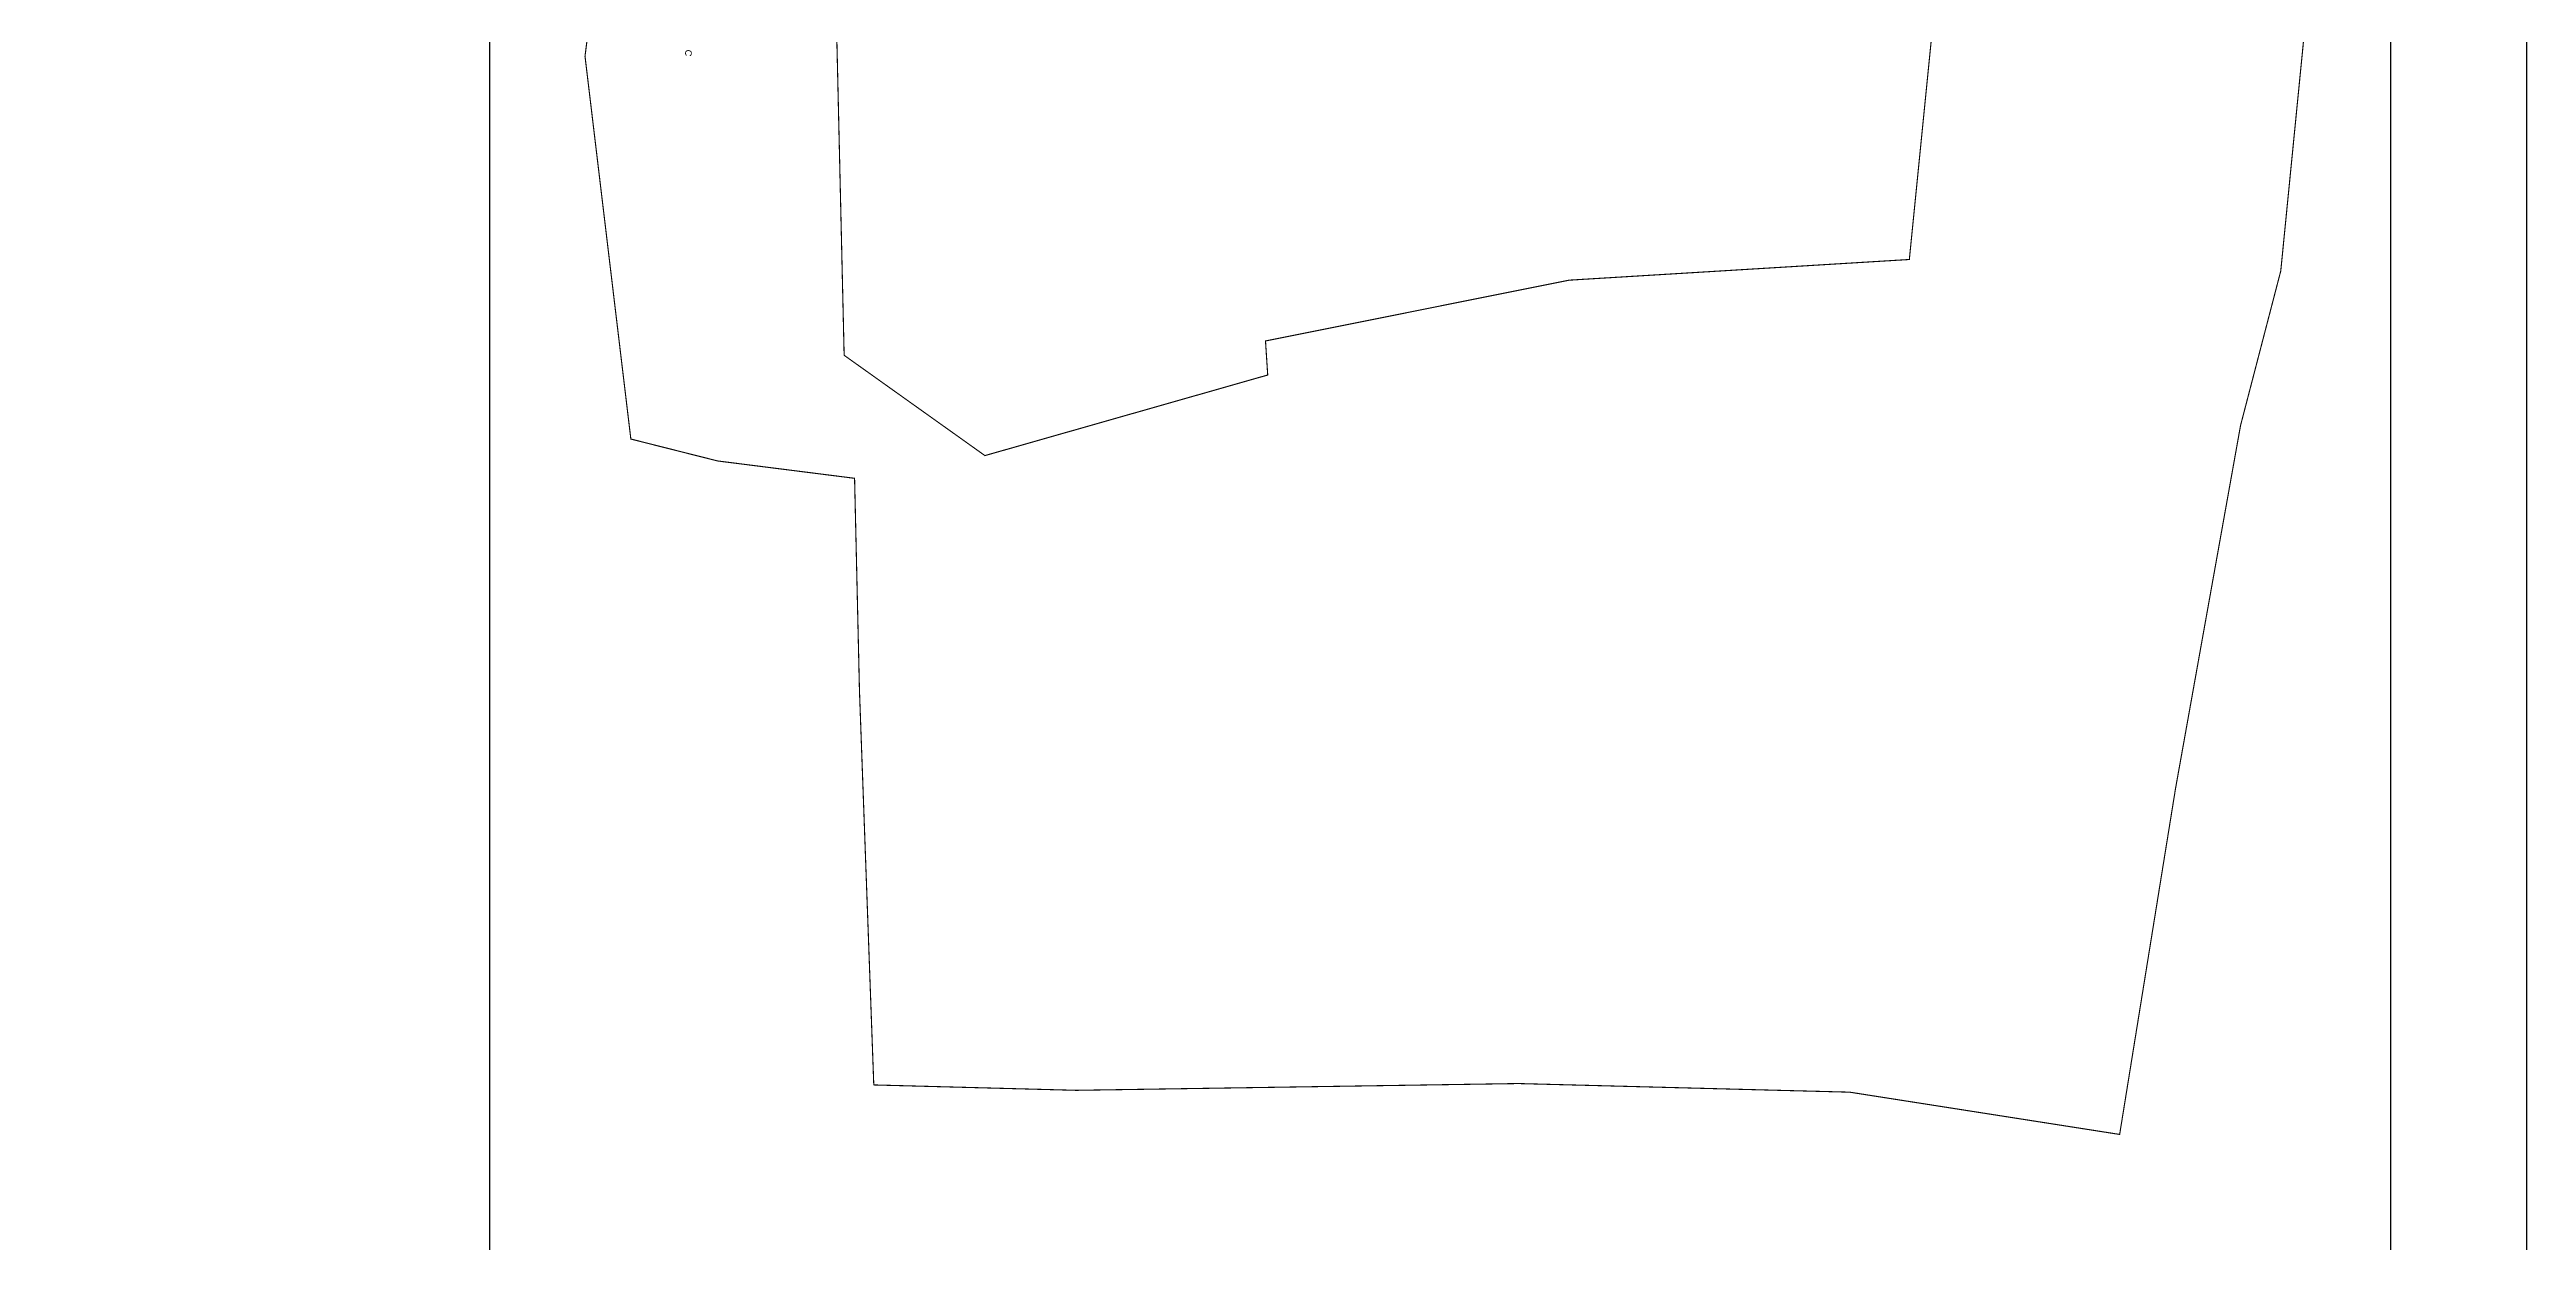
# Model space of a CAD drawing. Header units: metres. Extents: x 494 to 1845, y -666 to 1061.
# Drawn here: x 1751.68 to 1759.93, y 219 to 222.97 of the extents above; entities that cross this region are included whole.
import ezdxf
from ezdxf.enums import TextEntityAlignment as Align

# ---------------------------------------------------------------- set-up
doc = ezdxf.new("R2010")
doc.units = ezdxf.units.M
doc.header["$MEASUREMENT"] = 0
for name, color, linetype in [('COLUMN', 1, 'Continuous'), ('SHEET', 7, 'Continuous'), ('WALL', 250, 'Continuous')]:
    doc.layers.add(name, color=color, linetype=linetype)
doc.styles.add('arial', font='arial.ttf', dxfattribs={"height": 0.3})
doc.styles.get("Standard").update_dxf_attribs({"font": 'arial.ttf'})

# ---------------------------------------------------------------- blocks, each defined once
blk = doc.blocks.new('zw$2126')
at = {"insert": (87.06, 9.01), "char_height": 0.6, "width": 3.7955, "attachment_point": 9}
blk.add_mtext('C', dxfattribs=at)
at = {"layer": 'COLUMN', "style": 'arial'}
blk.add_attdef('SA2', text='', height=0.2, dxfattribs=at).set_placement((23.59, 1.82), align=Align.CENTER)
blk = doc.blocks.new('zw$2024')
at = {"layer": 'WALL', "lineweight": 50, "ltscale": 0.5, "const_width": 0.00405}
for points in [[(5.0169, 4.4803), (4.8909, 3.2213), (3.638, 3.1452), (2.5204, 2.9215), (2.5286, 2.7963), (1.4874, 2.4998), (0.9691, 2.8689), (0.9424, 4.0212)], [(0.2108, 5.5097), (0.015, 3.9691), (0.1838, 2.5607), (0.5033, 2.4801), (1.0075, 2.4163), (1.0255, 1.6346), (1.0782, 0.1844), (1.824, 0.1646), (3.4513, 0.1895), (4.6713, 0.1578), (5.6652, 0.0023), (5.8713, 1.2771), (6.1104, 2.6109), (6.2584, 3.1792), (6.3915, 4.5227)]]:
    blk.add_lwpolyline(points, dxfattribs=at)
at = {"layer": 'COLUMN', "color": 2, "lineweight": 30, "xscale": 0.040454025344065, "yscale": 0.040454025344065, "zscale": 0.040454025344065, "rotation": 263.1416268303429}
blk.add_blockref('zw$2126', (0.4408, 7.5106), dxfattribs=at)
blk = doc.blocks.new('sadfsdf')
at = {"layer": 'SHEET'}
blk.add_line((88.1516, 52.4113), (88.1516, 0.4526), dxfattribs=at)
for points in [[(94.9406, 52.864), (94.9406, 0), (0, 0), (0, 52.864)], [(94.488, 52.4113), (94.488, 0.4526), (0.4526, 0.4526), (0.4526, 52.4113)]]:
    blk.add_lwpolyline(points, close=True, dxfattribs=at)
at = {"color": 3, "xscale": 0.9052046613064094, "yscale": 0.9052046613064094, "zscale": 0.9052046613064094}
blk.add_blockref('zw$2024', (88.4566, 36.5145), dxfattribs=at)

msp = doc.modelspace()

# ---------------------------------------------------------------- block references
msp.add_blockref('sadfsdf', (1664.9913, 182.8408))

doc.saveas('drawing.dxf')
